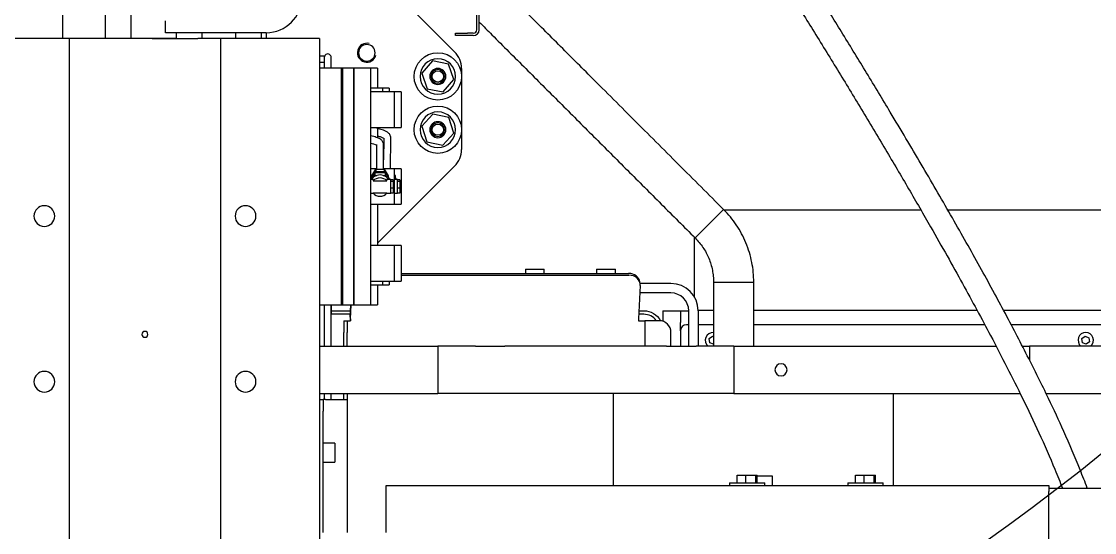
# Model space of a CAD drawing. Header units: millimetres. Extents: x 10462777 to 22643323, y 453826 to 1389191.
# Drawn here: x 11269532 to 11270410, y 584647 to 585065 of the extents above; entities that cross this region are included whole.
import ezdxf

# ---------------------------------------------------------------- set-up
doc = ezdxf.new("R2010")
doc.units = ezdxf.units.MM
doc.header["$LTSCALE"] = 200
doc.header["$MEASUREMENT"] = 0
for name, pattern in [('CENTER', [2, 1.25, -0.25, 0.25, -0.25]), ('HIDDEN_KS1', [0.26, 0.18, -0.08]), ('PHANTOM', [2.5, 1.25, -0.25, 0.25, -0.25, 0.25, -0.25])]:
    doc.linetypes.add(name, pattern=pattern)
for name, color, linetype in [('1', 1, 'CENTER'), ('11', 6, 'PHANTOM'), ('3', 3, 'HIDDEN_KS1')]:
    doc.layers.add(name, color=color, linetype=linetype)
doc.layers.add('LAYOUT', color=8, linetype='CONTINUOUS', lineweight=25)

# ---------------------------------------------------------------- blocks, each defined once
blk = doc.blocks.new('r710ic')
at = {"layer": 'LAYOUT', "color": 3}
blk.add_circle((272041.37, 104232.63), 2050.12, dxfattribs=at)

msp = doc.modelspace()

# ---------------------------------------------------------------- linework, layer by layer
at = {"layer": '1', "color": 252, "linetype": 'Continuous'}
for p, q in [((11269566.10398, 585051.15619), (11269566.10398, 585085.05021)), ((11269600.96641, 585070.5242), (11269600.96641, 585051.15619)), ((11269622.27122, 585051.15619), (11269622.27122, 585070.5242)), ((11269650.35484, 585055.99819), (11269650.35484, 585065.6822)), ((11269653.26005, 585055.99819), (11269650.35484, 585055.99819)), ((11269732.66891, 585055.99819), (11269653.26005, 585055.99819)), ((11269659.07045, 585055.99819), (11269659.07045, 585051.15589)), ((11269680.37527, 585051.15589), (11269680.37527, 585055.99819)), ((11269707.49049, 585055.99819), (11269707.49049, 585051.15619)), ((11269728.7953, 585051.15619), (11269728.7953, 585055.99819)), ((11269732.66891, 585055.99819), (11269732.66891, 585051.15619)), ((11269776.24709, 585031.78817), (11269780.12054, 585031.78817)), ((11269780.12054, 585035.66178), (11269780.12054, 585032.9017)), ((11269780.12054, 585032.9017), (11269780.12054, 585026.9463)), ((11269785.93095, 585032.9017), (11269785.93095, 585035.66178)), ((11269785.93095, 585026.9463), (11269785.93095, 585032.9017)), ((11269794.30761, 585026.94617), (11269776.24674, 585026.94617)), ((11269795.2753, 585026.94617), (11269794.30693, 585026.94617)), ((11269794.79181, 585026.10751), (11269794.30761, 585026.94617)), ((11269794.30761, 584833.26602), (11269794.30761, 585026.94617)), ((11269795.27601, 585026.94617), (11269794.79181, 585026.10751)), ((11269794.79181, 584834.10468), (11269794.79181, 585026.10751)), ((11269804.47582, 585026.94617), (11269795.27601, 585026.94617)), ((11269795.27601, 584833.26602), (11269795.27601, 585026.94617)), ((11269818.03343, 585026.94617), (11269804.47582, 585026.94617)), ((11269804.47582, 585026.94617), (11269804.47582, 584833.26602)), ((11269804.47582, 584930.1061), (11269804.47582, 585026.94617)), ((11269823.69858, 585026.94617), (11269818.0334, 585026.94617)), ((11269818.03343, 585026.94617), (11269818.03343, 584833.26602)), ((11269823.69858, 585026.94617), (11269823.69858, 585010.48278)), ((11269823.69858, 584977.93763), (11269823.69858, 584969.93985)), ((11269828.88724, 584969.75038), (11269828.68585, 584952.00322)), ((11269834.41298, 584944.63222), (11269834.69727, 584969.68445)), ((11269822.87544, 584964.53482), (11269822.87544, 584944.29731)), ((11269828.68584, 584944.29731), (11269828.68584, 584964.53482)), ((11269804.47582, 584833.26602), (11269804.47582, 584930.1061)), ((11269823.69858, 584915.58644), (11269823.69858, 584881.73821)), ((11270083.69138, 584887.95825), (11270106.97366, 584911.23984)), ((11270098.72439, 584851.66465), (11270131.65001, 584851.66643)), ((11269823.69858, 584849.72941), (11269823.69858, 584833.26602)), ((11270063.86196, 584842.95003), (11270038.36488, 584842.95003)), ((11270063.86196, 584850.69723), (11270038.58125, 584850.69723)), ((11269794.30761, 584833.26602), (11269794.79181, 584834.10468)), ((11269794.79181, 584834.10468), (11269795.27601, 584833.26602)), ((11269776.24674, 584833.26602), (11269794.30761, 584833.26602)), ((11269780.12054, 584833.25694), (11269780.12054, 584799.37138)), ((11269785.93095, 584833.26602), (11269785.93095, 584825.51692)), ((11269785.93095, 584799.37138), (11269785.93095, 584833.25694)), ((11269785.93095, 584828.42402), (11269785.93095, 584825.51881)), ((11269785.93095, 584828.42402), (11269801.70184, 584828.42402)), ((11269801.55485, 584825.51881), (11269785.93416, 584825.51881)), ((11269794.30693, 584833.26602), (11269795.2753, 584833.26602)), ((11269795.27601, 584833.26602), (11269804.47582, 584833.26602)), ((11269804.47582, 584833.26602), (11269818.03343, 584833.26602)), ((11269818.0334, 584833.26602), (11269823.69858, 584833.26602)), ((11270041.58874, 584825.51881), (11270037.48735, 584825.51881)), ((11270037.63404, 584828.42402), (11270041.58874, 584828.42402)), ((11270057.08316, 584828.42402), (11270071.60917, 584828.42402)), ((11270057.08316, 584828.42402), (11270057.08316, 584819.79488)), ((11270071.60917, 584828.42402), (11270078.38791, 584828.42402)), ((11270071.60917, 584828.42402), (11270071.60917, 584818.74001)), ((11270078.38797, 584799.37101), (11270078.38797, 584828.42402)), ((11270086.13518, 584828.42402), (11270086.13518, 584799.37101)), ((11270071.60917, 584812.02839), (11270071.60917, 584818.74001)), ((11270078.39175, 584816.87634), (11270076.45117, 584816.87634)), ((11270098.72477, 584816.87634), (11270086.13972, 584816.87634)), ((11270320.71324, 584816.87634), (11270131.6572, 584816.87634)), ((11270536.44152, 584816.87634), (11270342.23935, 584816.87634)), ((11270071.60917, 584812.03433), (11270071.60917, 584799.37219)), ((11269780.12054, 584760.63202), (11269780.12054, 584755.83027)), ((11269785.93095, 584755.83027), (11269785.93095, 584760.63202)), ((11270373.17122, 584683.28496), (11270610.46269, 584683.28496))]:
    msp.add_line(p, q, dxfattribs=at)
at = {"layer": '1', "color": 80, "linetype": 'Continuous'}
for p, q in [((11269886.78227, 585040.36614), (11269839.19343, 585087.95498)), ((11269892.45503, 585026.67088), (11269892.45503, 584960.40181)), ((11269886.78227, 584946.70655), (11269823.69824, 584883.62252))]:
    msp.add_line(p, q, dxfattribs=at)
at = {"layer": '1', "color": 15, "linetype": 'Continuous'}
for p, q in [((11269571.58508, 585051.15619), (11269490.56872, 585051.15619)), ((11269571.58508, 585051.15619), (11269490.56872, 585051.15619)), ((11269590.03345, 585051.15619), (11269571.58508, 585051.15619)), ((11269571.58508, 584082.75545), (11269571.58508, 585051.15619)), ((11269590.03345, 585051.15619), (11269571.58508, 585051.15619)), ((11269571.58508, 584082.75545), (11269571.58508, 585051.15619)), ((11269608.23343, 585051.15619), (11269590.03345, 585051.15619)), ((11269608.23343, 585051.15619), (11269590.03345, 585051.15619)), ((11269658.58223, 585051.15619), (11269608.23343, 585051.15619)), ((11269658.58223, 585051.15619), (11269608.23343, 585051.15619)), ((11269639.21422, 585051.15619), (11269676.78221, 585051.15619)), ((11269639.21422, 585051.15619), (11269676.78221, 585051.15619)), ((11269695.23058, 585051.15619), (11269676.78221, 585051.15619)), ((11269695.23058, 585051.15619), (11269676.78221, 585051.15619)), ((11269695.23058, 585051.15619), (11269695.23058, 584082.75545)), ((11269776.24694, 585051.15619), (11269695.23058, 585051.15619)), ((11269695.23058, 585051.15619), (11269695.23058, 584082.75545)), ((11269776.24694, 585051.15619), (11269695.23058, 585051.15619)), ((11269776.24694, 585051.15619), (11269776.24694, 584082.75545)), ((11269776.24694, 585051.15619), (11269776.24694, 584082.75545))]:
    msp.add_line(p, q, dxfattribs=at)
at = {"layer": '1', "color": 163, "linetype": 'Continuous'}
for p, q in [((11270268.44013, 584910.74162), (11270107.38758, 584910.74162)), ((11270879.25539, 584910.74162), (11270290.46997, 584910.74162)), ((11270083.22998, 584839.42329), (11270083.22998, 584888.41907)), ((11269843.06828, 584857.49827), (11270029.44997, 584857.49827)), ((11269843.06872, 584858.95087), (11270029.23069, 584858.95087)), ((11270038.60348, 584850.55718), (11270038.3842, 584852.00978)), ((11270038.67512, 584849.11168), (11270037.29531, 584821.69073)), ((11269801.43224, 584823.14333), (11269801.94163, 584833.26637)), ((11269801.65152, 584821.69073), (11269802.23399, 584833.26623)), ((11270098.72729, 584828.49714), (11270086.13808, 584828.49714)), ((11270314.51894, 584828.49714), (11270131.66067, 584828.49714)), ((11270888.93939, 584828.49714), (11270336.17238, 584828.49714)), ((11269796.0604, 584820.23813), (11269798.9656, 584820.23813)), ((11269796.0604, 584820.23813), (11269796.0604, 584810.55412)), ((11269798.9656, 584820.23813), (11269798.9656, 584810.55412)), ((11269798.9656, 584820.23813), (11269801.6176, 584820.23813)), ((11270037.26139, 584820.23813), (11270042.56538, 584820.23813)), ((11270042.56538, 584820.23813), (11270042.56538, 584799.36609)), ((11270045.47059, 584820.23813), (11270042.56538, 584820.23813)), ((11270054.18619, 584820.23813), (11270045.47059, 584820.23813)), ((11269796.0604, 584799.37175), (11269796.0604, 584810.55412)), ((11269798.9656, 584799.37175), (11269798.9656, 584810.55412)), ((11270063.8702, 584799.37144), (11270063.8702, 584810.55412)), ((11269776.24694, 584799.37199), (11269873.08701, 584799.37199)), ((11269873.08701, 584799.37199), (11269873.08701, 584760.63597)), ((11269903.78409, 584799.37199), (11269873.08701, 584799.37199)), ((11269903.78409, 584799.37199), (11269927.99411, 584799.37199)), ((11270060.28011, 584799.37199), (11269927.99411, 584799.37199)), ((11270060.28011, 584799.37199), (11270084.49013, 584799.37199)), ((11270115.1872, 584799.37199), (11270084.49013, 584799.37199)), ((11270115.1872, 584799.37199), (11270115.1872, 584760.63597)), ((11270115.1872, 584799.37199), (11270329.93007, 584799.37199)), ((11270351.39376, 584799.37199), (11270357.28739, 584799.37199)), ((11270357.28739, 584799.37199), (11270357.28739, 584787.9146)), ((11270512.2315, 584799.37199), (11270357.28739, 584799.37199)), ((11269776.24694, 584760.63597), (11269873.08701, 584760.63597)), ((11269776.24694, 584755.83948), (11269779.15214, 584755.83948)), ((11269779.15214, 584755.83948), (11269779.15214, 584746.15547)), ((11269781.06371, 584755.83948), (11269779.15214, 584755.83948)), ((11269781.06371, 584755.83948), (11269795.14247, 584755.83948)), ((11269795.14247, 584755.83948), (11269798.9656, 584755.83948)), ((11269796.0604, 584755.83948), (11269796.0604, 584760.63593)), ((11269798.9656, 584760.63593), (11269798.9656, 584755.83948)), ((11269798.9656, 584755.83948), (11269798.9656, 584646.8477)), ((11269903.78409, 584760.63597), (11269873.08701, 584760.63597)), ((11269927.99411, 584760.63597), (11269903.78409, 584760.63597)), ((11270060.28011, 584760.63597), (11269927.99411, 584760.63597)), ((11270016.58054, 584760.63597), (11270016.58054, 584685.22176)), ((11270084.49013, 584760.63597), (11270060.28011, 584760.63597)), ((11270115.1872, 584760.63597), (11270084.49013, 584760.63597)), ((11270115.1872, 584760.63597), (11270349.60827, 584760.63597)), ((11270245.9213, 584685.22176), (11270245.9213, 584760.63597)), ((11270370.80868, 584760.63597), (11270512.2315, 584760.63597)), ((11269779.15214, 584646.84526), (11269779.15214, 584746.15547))]:
    msp.add_line(p, q, dxfattribs=at)
at = {"layer": '1', "color": 60, "linetype": 'Continuous'}
for p, q in [((11269830.8678, 584685.22176), (11270373.17222, 584685.22176)), ((11269830.8678, 584680.37975), (11269830.8678, 584685.22176)), ((11270373.17222, 584685.22176), (11270373.17222, 584680.37975)), ((11269830.8678, 584646.84956), (11269830.8678, 584680.37975)), ((11270373.17222, 584619.8713), (11270373.17222, 584680.37975))]:
    msp.add_line(p, q, dxfattribs=at)
at = {"layer": '1', "color": 80, "linetype": 'Continuous', "extrusion": (0, 0, -1)}
msp.add_circle((-11269814.98297, 585039.53538), 6.77881, dxfattribs=at)
at = {"layer": '1', "color": 15, "linetype": 'Continuous', "extrusion": (0, 0, -1)}
for centre, radius in [((-11269551.09377, 584905.89608), 8.47351), ((-11269551.09377, 584905.89608), 8.47351), ((-11269715.72189, 584905.89608), 8.47351), ((-11269715.72189, 584905.89608), 8.47351), ((-11269633.40783, 584809.056), 2.421), ((-11269633.40783, 584809.056), 2.421), ((-11269551.09377, 584770.31997), 8.47351), ((-11269551.09377, 584770.31997), 8.47351), ((-11269715.72189, 584770.31997), 8.47351), ((-11269715.72189, 584770.31997), 8.47351)]:
    msp.add_circle(centre, radius, dxfattribs=at)
at = {"layer": '1', "color": 163, "linetype": 'Continuous', "extrusion": (0, 0, -1)}
msp.add_circle((-11270153.92323, 584780.00398), 4.93884, dxfattribs=at)
at = {"layer": '1', "color": 252, "linetype": 'Continuous'}
for centre, radius, start, end in [((11269732.66891, 585085.05021), 29.05202, 270, 0), ((11269783.02575, 585035.66178), 2.9052, 0, 180.00003894), ((11270063.86196, 584828.42402), 22.27322, 0, 90), ((11270063.86196, 584828.42402), 14.52601, 0, 90), ((11270041.58874, 584812.92961), 12.58921, 35.48954465, 90), ((11270076.45117, 584812.03433), 4.842, 90, 180)]:
    msp.add_arc(centre, radius, start, end, dxfattribs=at)
at = {"layer": '1', "color": 80, "linetype": 'Continuous'}
for centre, radius, start, end in [((11269814.98297, 585039.53538), 7.74721, 75.00000001, 345), ((11269873.08701, 585026.67088), 19.36801, 0, 45), ((11269873.08701, 584960.40181), 19.36801, 315, 0)]:
    msp.add_arc(centre, radius, start, end, dxfattribs=at)
at = {"layer": '1', "color": 252, "linetype": 'Continuous', "extrusion": (0, 0, -1)}
msp.add_arc((-11270041.58874, 584812.92961), 15.49441, 90, 152.11686126, dxfattribs=at)
at = {"layer": '1', "color": 163, "linetype": 'Continuous'}
msp.add_arc((11270054.18619, 584810.55412), 9.68401, 0, 90, dxfattribs=at)
for centre, major_axis, ratio, start_param, end_param in [((11270028.80868, 584850.56428), (-9.57552, -1.4455), 0.862729916, 3.141598844, 4.539165313), ((11270029.02796, 584849.11168), (9.57552, 1.4455), 0.862729916, 6.10996164, 7.680757967), ((11269801.8708, 584820.23813), (0, -5.8104), 0.087155743, 4.188790205, 4.71238898), ((11269801.8708, 584820.23813), (0, -2.9052), 0.087155743, 4.188790205, 4.71238898), ((11270037.51459, 584820.23813), (0, 2.9052), 0.087155743, 1.047197551, 1.570796327)]:
    msp.add_ellipse(centre, major_axis=major_axis, ratio=ratio, start_param=start_param, end_param=end_param, dxfattribs=at)
for points, knots in [([(11270015.03215, 585314.03849), (11270016.48705, 585311.86489), (11270019.87194, 585306.8025), (11270025.73757, 585298.0066), (11270032.41243, 585287.96626), (11270039.41271, 585277.40452), (11270046.66281, 585266.43207), (11270054.36522, 585254.73742), (11270062.57649, 585242.22983), (11270071.90556, 585227.96813), (11270082.71735, 585211.37065), (11270095.12461, 585192.23023), (11270109.2034, 585170.38641), (11270124.91657, 585145.84189), (11270142.12859, 585118.74705), (11270160.67467, 585089.28886), (11270180.23376, 585057.89861), (11270200.24402, 585025.40052), (11270220.16498, 584992.61351), (11270239.67107, 584960.02907), (11270258.50641, 584928.03502), (11270275.21014, 584899.12503), (11270289.79895, 584873.3986), (11270302.40716, 584850.75717), (11270314.2847, 584829.00118), (11270326.51129, 584806.10604), (11270339.04454, 584781.96038), (11270352.29896, 584755.44181), (11270365.58432, 584727.47445), (11270376.30645, 584703.10486), (11270382.26676, 584688.26631), (11270384.22708, 584683.17552)], [0, 0, 0, 0, 0.041310671, 0.089078064, 0.130883466, 0.167443477, 0.203419893, 0.234265486, 0.264069313, 0.295064751, 0.326761744, 0.35878433, 0.390936289, 0.423043685, 0.455033871, 0.487530896, 0.521283692, 0.556171588, 0.591714667, 0.628130682, 0.665407893, 0.702675658, 0.732056783, 0.760878884, 0.788988596, 0.817151474, 0.852639586, 0.888744412, 0.930150827, 0.975761523, 1, 1, 1, 1]), ([(11270404.5665, 584683.08931), (11270402.71289, 584688.12012), (11270396.81086, 584703.39691), (11270386.37953, 584727.75448), (11270371.91187, 584758.78984), (11270355.69885, 584791.44492), (11270336.4899, 584828.15781), (11270315.56327, 584866.53452), (11270293.04036, 584906.48021), (11270269.08206, 584947.80569), (11270245.89943, 584986.85879), (11270224.282, 585022.62772), (11270204.85322, 585054.34251), (11270185.70499, 585085.22632), (11270167.16991, 585114.80463), (11270149.97064, 585141.99681), (11270134.7495, 585165.87404), (11270121.82038, 585186.02558), (11270111.0383, 585202.74266), (11270101.55045, 585217.39047), (11270092.35973, 585231.52599), (11270082.72501, 585246.28608), (11270073.45016, 585260.43553), (11270064.60607, 585273.87689), (11270056.25517, 585286.52357), (11270048.00472, 585298.97317), (11270042.03032, 585307.95558), (11270038.78568, 585312.82317), (11270037.89857, 585314.15318)], [0, 0, 0, 0, 0.024475329, 0.073683519, 0.114688391, 0.16654602, 0.219038121, 0.27178455, 0.324175762, 0.376000527, 0.426773163, 0.463915101, 0.499593125, 0.534072107, 0.567960116, 0.601221072, 0.632236869, 0.661011189, 0.687313954, 0.710921321, 0.736821314, 0.76777738, 0.80474726, 0.83944318, 0.879461272, 0.925632043, 0.978903615, 1, 1, 1, 1])]:
    msp.add_open_spline(points, degree=3, knots=knots, dxfattribs=at)
at = {"layer": '1', "color": 252, "linetype": 'Continuous'}
for points, knots in [([(11270106.97366, 584911.23984), (11270094.6534, 584923.5601), (11270070.01293, 584948.20057), (11270033.05225, 584985.16125), (11269999.17167, 585019.04183), (11269968.37115, 585049.84235), (11269940.65068, 585077.56282), (11269920.18807, 585098.02543), (11269908.96561, 585109.24789), (11269906.98331, 585111.23019)], [0, 0, 0, 0, 0.184812824, 0.369624887, 0.554436951, 0.693045999, 0.831655046, 0.970264094, 1, 1, 1, 1]), ([(11269906.98141, 585064.66822), (11269910.44386, 585061.20578), (11269923.14646, 585048.50318), (11269945.08922, 585026.56042), (11269972.80969, 584998.83994), (11270000.53016, 584971.11947), (11270028.25063, 584943.399), (11270055.97104, 584915.67859), (11270074.45129, 584897.19834), (11270083.69138, 584887.95825)], [0, 0, 0, 0, 0.058781824, 0.215651698, 0.372521572, 0.529391446, 0.68626132, 0.843131194, 1, 1, 1, 1]), ([(11269780.85921, 585036.67965), (11269779.96833, 585036.66923), (11269778.50505, 585036.65741), (11269776.71991, 585036.64837), (11269776.3356, 585036.64661)], [0, 0, 0, 0, 0.791190233, 1, 1, 1, 1]), ([(11269834.69727, 584969.68445), (11269834.60076, 584970.78109), (11269834.05172, 584972.64398), (11269831.55386, 584974.89246), (11269828.12436, 584976.45202), (11269824.73195, 584977.2914), (11269823.20488, 584977.58196)], [0, 0, 0, 0, 0.220612752, 0.427500342, 0.758368968, 1, 1, 1, 1]), ([(11269828.68584, 584964.53482), (11269828.58168, 584965.50158), (11269828.10236, 584967.11342), (11269826.00554, 584968.99947), (11269823.02385, 584970.36999), (11269819.87852, 584971.15925), (11269818.18403, 584971.47288)], [0, 0, 0, 0, 0.202670698, 0.389905599, 0.702849741, 1, 1, 1, 1]), ([(11269823.86017, 584971.50373), (11269824.79284, 584971.27647), (11269826.74414, 584970.69069), (11269828.68044, 584969.71553), (11269828.9341, 584969.30605), (11269828.97374, 584969.29748)], [0, 0, 0, 0, 0.296630732, 0.689274025, 1, 1, 1, 1]), ([(11269818.20584, 584965.54355), (11269819.06458, 584965.35768), (11269820.92969, 584964.86971), (11269822.77356, 584964.09644), (11269823.06054, 584963.71876), (11269823.1005, 584963.72597)], [0, 0, 0, 0, 0.295296751, 0.708166399, 1, 1, 1, 1]), ([(11270131.65001, 584851.66643), (11270131.63989, 584857.19509), (11270130.5778, 584868.12365), (11270125.75271, 584884.12075), (11270117.8529, 584898.84447), (11270110.87605, 584907.32324), (11270106.97366, 584911.23984)], [0, 0, 0, 0, 0.247566409, 0.499995353, 0.752425183, 1, 1, 1, 1]), ([(11270083.69138, 584887.95825), (11270086.06882, 584885.57219), (11270090.31897, 584880.40819), (11270095.13256, 584871.43247), (11270097.58946, 584863.29504), (11270098.5639, 584856.64087), (11270098.72405, 584853.32134), (11270098.72439, 584851.66465)], [0, 0, 0, 0, 0.24750078, 0.499845075, 0.752188491, 0.876979044, 1, 1, 1, 1]), ([(11270098.72439, 584851.66465), (11270098.72439, 584841.33537), (11270098.72439, 584823.9043), (11270098.72439, 584806.47322), (11270098.72439, 584799.37143)], [0, 0, 0, 0, 0.592578508, 1, 1, 1, 1]), ([(11270131.65001, 584799.37052), (11270131.65001, 584806.47262), (11270131.65001, 584823.90459), (11270131.65001, 584841.33655), (11270131.65001, 584851.66643)], [0, 0, 0, 0, 0.407417945, 1, 1, 1, 1])]:
    msp.add_open_spline(points, degree=3, knots=knots, dxfattribs=at)
at = {"layer": '11', "color": 60, "linetype": 'Continuous'}
for p, q in [((11269868.78922, 585032.87904), (11269859.92949, 585022.8012)), ((11269881.94675, 585030.2452), (11269868.78922, 585032.87904)), ((11269886.24454, 585017.53352), (11269881.94675, 585030.2452)), ((11269859.92949, 585022.8012), (11269864.22728, 585010.08953)), ((11269827.71744, 585010.48336), (11269818.03343, 585010.48336)), ((11269833.38258, 585010.48336), (11269827.71744, 585010.48336)), ((11269827.71744, 585010.48336), (11269827.71744, 585007.53132)), ((11269833.38258, 585010.48336), (11269833.38258, 585007.53132)), ((11269864.22728, 585010.08953), (11269877.38481, 585007.45569)), ((11269877.38481, 585007.45569), (11269886.24454, 585017.53352)), ((11269837.40145, 585007.53158), (11269818.03343, 585007.53158)), ((11269843.06659, 585007.53158), (11269837.40114, 585007.53158)), ((11269837.40145, 585007.53158), (11269837.40145, 584978.47956)), ((11269843.06659, 585007.53158), (11269843.06659, 584978.47956)), ((11269868.91968, 584989.34437), (11269859.95716, 584979.35783)), ((11269882.04953, 584986.57587), (11269868.91968, 584989.34437)), ((11269886.21687, 584973.82083), (11269882.04953, 584986.57587)), ((11269818.03343, 584978.47956), (11269837.40145, 584978.47956)), ((11269837.40114, 584978.47956), (11269843.06659, 584978.47956)), ((11269859.95716, 584979.35783), (11269864.1245, 584966.60279)), ((11269864.1245, 584966.60279), (11269877.25435, 584963.8343)), ((11269877.25435, 584963.8343), (11269886.21687, 584973.82083)), ((11269822.87544, 584944.63211), (11269818.03343, 584944.63211)), ((11269818.15519, 584935.69718), (11269821.58734, 584941.43928)), ((11269819.07136, 584938.68464), (11269822.426, 584944.29706)), ((11269821.58734, 584941.43928), (11269821.58734, 584939.12674)), ((11269821.58734, 584941.43928), (11269829.97394, 584941.43928)), ((11269821.9163, 584941.4392), (11269822.426, 584942.29194)), ((11269822.426, 584944.29706), (11269822.426, 584942.29194)), ((11269822.426, 584944.29706), (11269829.13528, 584944.29706)), ((11269822.426, 584942.29194), (11269829.13528, 584942.29194)), ((11269837.40145, 584944.63211), (11269828.68554, 584944.63211)), ((11269829.13528, 584944.29706), (11269832.48992, 584938.68464)), ((11269829.13528, 584944.29706), (11269829.13528, 584942.29194)), ((11269829.13528, 584942.29194), (11269829.64497, 584941.4392)), ((11269829.97394, 584941.43928), (11269833.40609, 584935.69718)), ((11269829.97394, 584941.43928), (11269829.97394, 584939.12674)), ((11269843.06659, 584944.63211), (11269837.40114, 584944.63211)), ((11269837.40142, 584939.94551), (11269838.15506, 584938.68464)), ((11269837.40145, 584944.63211), (11269837.40145, 584915.58008)), ((11269843.06659, 584944.63211), (11269843.06659, 584915.58008)), ((11269820.19386, 584935.69716), (11269818.03343, 584935.69716)), ((11269819.07136, 584938.68464), (11269819.07136, 584937.22999)), ((11269820.07885, 584934.67098), (11269831.48243, 584934.67098)), ((11269820.83865, 584937.87416), (11269821.58734, 584939.12674)), ((11269821.58734, 584939.12674), (11269823.08472, 584939.12674)), ((11269828.47655, 584939.12674), (11269829.97394, 584939.12674)), ((11269829.97394, 584939.12674), (11269830.72263, 584937.87416)), ((11269834.49625, 584935.69716), (11269831.35144, 584935.69716)), ((11269832.48992, 584938.68464), (11269832.48992, 584937.22999)), ((11269834.49625, 584934.05957), (11269834.49625, 584935.69716)), ((11269836.43305, 584935.50665), (11269834.49625, 584935.50665)), ((11269836.43305, 584934.05957), (11269834.49625, 584934.05957)), ((11269834.49625, 584928.65902), (11269834.49625, 584934.05957)), ((11269836.43305, 584935.50665), (11269836.43305, 584934.05957)), ((11269836.43305, 584934.05957), (11269836.43305, 584928.65902)), ((11269840.16139, 584935.69716), (11269837.40148, 584935.69716)), ((11269837.40151, 584938.49068), (11269839.07123, 584935.69718)), ((11269838.15506, 584938.68464), (11269838.15506, 584937.22999)), ((11269840.16139, 584934.05957), (11269840.16139, 584935.69716)), ((11269842.09819, 584935.50665), (11269840.16139, 584935.50665)), ((11269842.09819, 584934.05957), (11269840.16139, 584934.05957)), ((11269840.16139, 584928.65902), (11269840.16139, 584934.05957)), ((11269842.09819, 584935.50665), (11269842.09819, 584934.05957)), ((11269842.09819, 584934.05957), (11269842.09819, 584928.65902)), ((11269818.03343, 584924.51503), (11269820.10143, 584924.51503)), ((11269831.48243, 584924.53865), (11269820.07885, 584924.53865)), ((11269831.45987, 584924.51503), (11269834.49625, 584924.51503)), ((11269836.43305, 584928.65902), (11269834.49625, 584928.65902)), ((11269834.49625, 584924.70554), (11269834.49625, 584928.65902)), ((11269836.43305, 584924.70554), (11269834.49625, 584924.70554)), ((11269834.49625, 584924.51503), (11269834.49625, 584924.70554)), ((11269836.43305, 584928.65902), (11269836.43305, 584924.70554)), ((11269837.40148, 584924.51503), (11269840.16139, 584924.51503)), ((11269842.09819, 584928.65902), (11269840.16139, 584928.65902)), ((11269840.16139, 584924.70554), (11269840.16139, 584928.65902)), ((11269842.09819, 584924.70554), (11269840.16139, 584924.70554)), ((11269840.16139, 584924.51503), (11269840.16139, 584924.70554)), ((11269842.09819, 584928.65902), (11269842.09819, 584924.70554)), ((11269818.03343, 584915.58008), (11269837.40145, 584915.58008)), ((11269837.40114, 584915.58008), (11269843.06659, 584915.58008)), ((11269837.40145, 584881.73263), (11269818.03343, 584881.73263)), ((11269843.06659, 584881.73263), (11269837.40114, 584881.73263)), ((11269837.40145, 584881.73263), (11269837.40145, 584852.68061)), ((11269843.06659, 584881.73263), (11269843.06659, 584852.68061)), ((11269944.74867, 584862.31804), (11269944.74867, 584858.95073)), ((11269944.74867, 584862.31804), (11269960.24308, 584862.31804)), ((11269960.24308, 584858.95073), (11269960.24308, 584862.31804)), ((11270002.85271, 584862.31804), (11270002.85271, 584858.95073)), ((11270002.85271, 584862.31804), (11270018.34713, 584862.31804)), ((11270018.34713, 584858.95073), (11270018.34713, 584862.31804)), ((11269818.03343, 584852.68061), (11269837.40145, 584852.68061)), ((11269827.71744, 584852.6811), (11269827.71744, 584849.72883)), ((11269833.38258, 584852.6811), (11269833.38258, 584849.72883)), ((11269837.40114, 584852.68061), (11269843.06659, 584852.68061)), ((11269818.03343, 584849.72883), (11269827.71744, 584849.72883)), ((11269827.71744, 584849.72883), (11269833.38258, 584849.72883)), ((11270095.14123, 584805.57168), (11270097.80316, 584807.61318)), ((11270097.80316, 584807.61318), (11270098.72442, 584807.2313)), ((11270400.18746, 584805.57168), (11270402.8494, 584807.61318)), ((11270402.8494, 584807.61318), (11270405.94835, 584806.32863)), ((11270095.57826, 584802.24563), (11270095.14123, 584805.57168)), ((11270098.67721, 584800.96108), (11270095.57826, 584802.24563)), ((11270098.72442, 584800.99728), (11270098.67721, 584800.96108)), ((11270400.62449, 584802.24563), (11270400.18746, 584805.57168)), ((11270403.72345, 584800.96108), (11270400.62449, 584802.24563)), ((11270406.38538, 584803.00258), (11270403.72345, 584800.96108)), ((11270405.94835, 584806.32863), (11270406.38538, 584803.00258)), ((11269788.83615, 584719.96313), (11269779.15214, 584719.96313)), ((11269788.83615, 584719.96313), (11269788.83615, 584704.46872)), ((11269779.15214, 584704.46872), (11269788.83615, 584704.46872)), ((11270117.99448, 584693.84052), (11270125.08666, 584693.84052)), ((11270117.99448, 584687.64276), (11270117.99448, 584693.84052)), ((11270125.08666, 584693.84052), (11270133.3545, 584693.84052)), ((11270125.08666, 584687.64276), (11270125.08666, 584693.84052)), ((11270133.3545, 584693.84052), (11270134.53015, 584693.84052)), ((11270133.3545, 584687.64276), (11270133.3545, 584693.84052)), ((11270134.53015, 584687.64276), (11270134.53015, 584693.84052)), ((11270214.83455, 584687.64276), (11270214.83455, 584693.84052)), ((11270214.83455, 584693.84052), (11270221.92674, 584693.84052)), ((11270221.92674, 584693.84052), (11270230.19457, 584693.84052)), ((11270221.92674, 584687.64276), (11270221.92674, 584693.84052)), ((11270230.19457, 584687.64276), (11270230.19457, 584693.84052)), ((11270230.19457, 584693.84052), (11270231.37023, 584693.84052)), ((11270231.37023, 584687.64276), (11270231.37023, 584693.84052)), ((11270111.7363, 584687.64276), (11270111.7363, 584685.22176)), ((11270111.7363, 584687.64276), (11270140.78833, 584687.64276)), ((11270143.19192, 584692.96896), (11270134.53018, 584692.96896)), ((11270140.78833, 584685.22176), (11270140.78833, 584687.64276)), ((11270147.08293, 584692.96896), (11270143.19192, 584692.96896)), ((11270147.08293, 584685.22176), (11270147.08293, 584692.96896)), ((11270208.57638, 584687.64276), (11270208.57638, 584685.22176)), ((11270208.57638, 584687.64276), (11270237.6284, 584687.64276)), ((11270237.6284, 584685.22176), (11270237.6284, 584687.64276))]:
    msp.add_line(p, q, dxfattribs=at)
for centre, radius in [((11269873.08701, 585020.16736), 19.36801), ((11269873.08701, 585020.16736), 4.6223), ((11269873.08701, 584976.58933), 19.36801), ((11269873.08701, 584976.58933), 4.6223)]:
    msp.add_circle(centre, radius, dxfattribs=at)
at = {"layer": '11', "color": 60, "linetype": 'Continuous', "extrusion": (0, 0, -1)}
for centre, radius in [((-11269873.08701, 585020.16736), 14.52601), ((-11269873.08701, 585020.16736), 6.5591), ((-11269873.08701, 585020.16736), 5.5907), ((-11269873.08701, 584976.58933), 14.52601), ((-11269873.08701, 584976.58933), 6.5591), ((-11269873.08701, 584976.58933), 5.5907)]:
    msp.add_circle(centre, radius, dxfattribs=at)
at = {"layer": '11', "color": 60, "linetype": 'Continuous'}
for centre, start in [((11270098.24019, 584804.28713), 85.46861479), ((11270403.28642, 584804.28713), 308.65731178)]:
    msp.add_arc(centre, 6.2946, start, 231.33044739, dxfattribs=at)
for centre, major_axis, start_param, end_param in [((11269825.78064, 584932.11122), (-7.74721, 0), 4.356967779, 5.067810182), ((11269825.78064, 584936.67952), (-5.3262, 0), 4.712388568, 5.101651992), ((11269825.78064, 584936.67952), (-5.3262, 0), 4.323028308, 4.712388568), ((11269825.78064, 584932.11122), (-7.74721, 0), 5.40416533, 5.783444378), ((11269825.78064, 584929.60481), (-7.74721, 0), 3.885275774, 5.539502187), ((11269825.78064, 584932.11122), (-7.74721, 0), 5.067810182, 5.40416533), ((11269825.78064, 584932.11122), (-7.74721, 0), 4.020612631, 4.356967779), ((11269825.78064, 584932.11122), (-7.74721, 0), 3.641333582, 4.020612631), ((11269831.44578, 584932.11122), (-7.74721, 0), 3.641333582, 3.835493675), ((11269825.78064, 584929.60481), (-7.74721, 0), 0.74368312, 2.397909533)]:
    msp.add_ellipse(centre, major_axis=major_axis, ratio=0.965925826, start_param=start_param, end_param=end_param, dxfattribs=at)
for points, knots in [([(11269820.22465, 584935.69716), (11269820.28151, 584935.69738), (11269820.3286, 584935.68376), (11269820.39445, 584935.62754), (11269820.41338, 584935.58527), (11269820.42095, 584935.47193), (11269820.40919, 584935.39991), (11269820.35689, 584935.23151), (11269820.31673, 584935.13517), (11269820.2133, 584934.91939), (11269820.14956, 584934.79911), (11269820.07885, 584934.67098)], [0, 0, 0, 0, 0.199842965, 0.199842965, 0.399882224, 0.399882224, 0.599921483, 0.599921483, 0.799960741, 0.799960741, 1, 1, 1, 1]), ([(11269831.48243, 584934.67098), (11269831.41188, 584934.79881), (11269831.3492, 584934.917), (11269831.24543, 584935.13318), (11269831.20443, 584935.23142), (11269831.15222, 584935.39941), (11269831.14046, 584935.47016), (11269831.14759, 584935.5844), (11269831.16689, 584935.62756), (11269831.23252, 584935.68365), (11269831.27875, 584935.69728), (11269831.33618, 584935.69716), (11269831.33641, 584935.69716), (11269831.33664, 584935.69716)], [0, 0, 0, 0, 0.199840057, 0.199840057, 0.399680113, 0.399680113, 0.59952017, 0.59952017, 0.799360227, 0.799360227, 0.999200284, 0.999200284, 1, 1, 1, 1])]:
    msp.add_open_spline(points, degree=3, knots=knots, dxfattribs=at)
at = {"layer": '3', "color": 252, "linetype": 'Continuous'}
for p, q in [((11269905.04424, 585058.42307), (11269905.04424, 585387.67932)), ((11269906.98104, 585058.42307), (11269906.98104, 585387.67932)), ((11269887.61303, 585053.58106), (11269887.61303, 585055.51786)), ((11269887.61303, 585055.51786), (11269897.29703, 585055.51786)), ((11269897.29703, 585053.58106), (11269887.61303, 585053.58106)), ((11269902.13904, 585055.51786), (11269897.29703, 585055.51786)), ((11269902.13904, 585053.58106), (11269897.29703, 585053.58106))]:
    msp.add_line(p, q, dxfattribs=at)
for radius in [2.9052, 4.842]:
    msp.add_arc((11269902.13904, 585058.42307), radius, 270, 0, dxfattribs=at)

# ---------------------------------------------------------------- block references
at = {"layer": 'LAYOUT', "color": 2, "rotation": 270}
msp.add_blockref('r710ic', (11164900.28186, 858351.4113, 0), dxfattribs=at)

doc.saveas('drawing.dxf')
